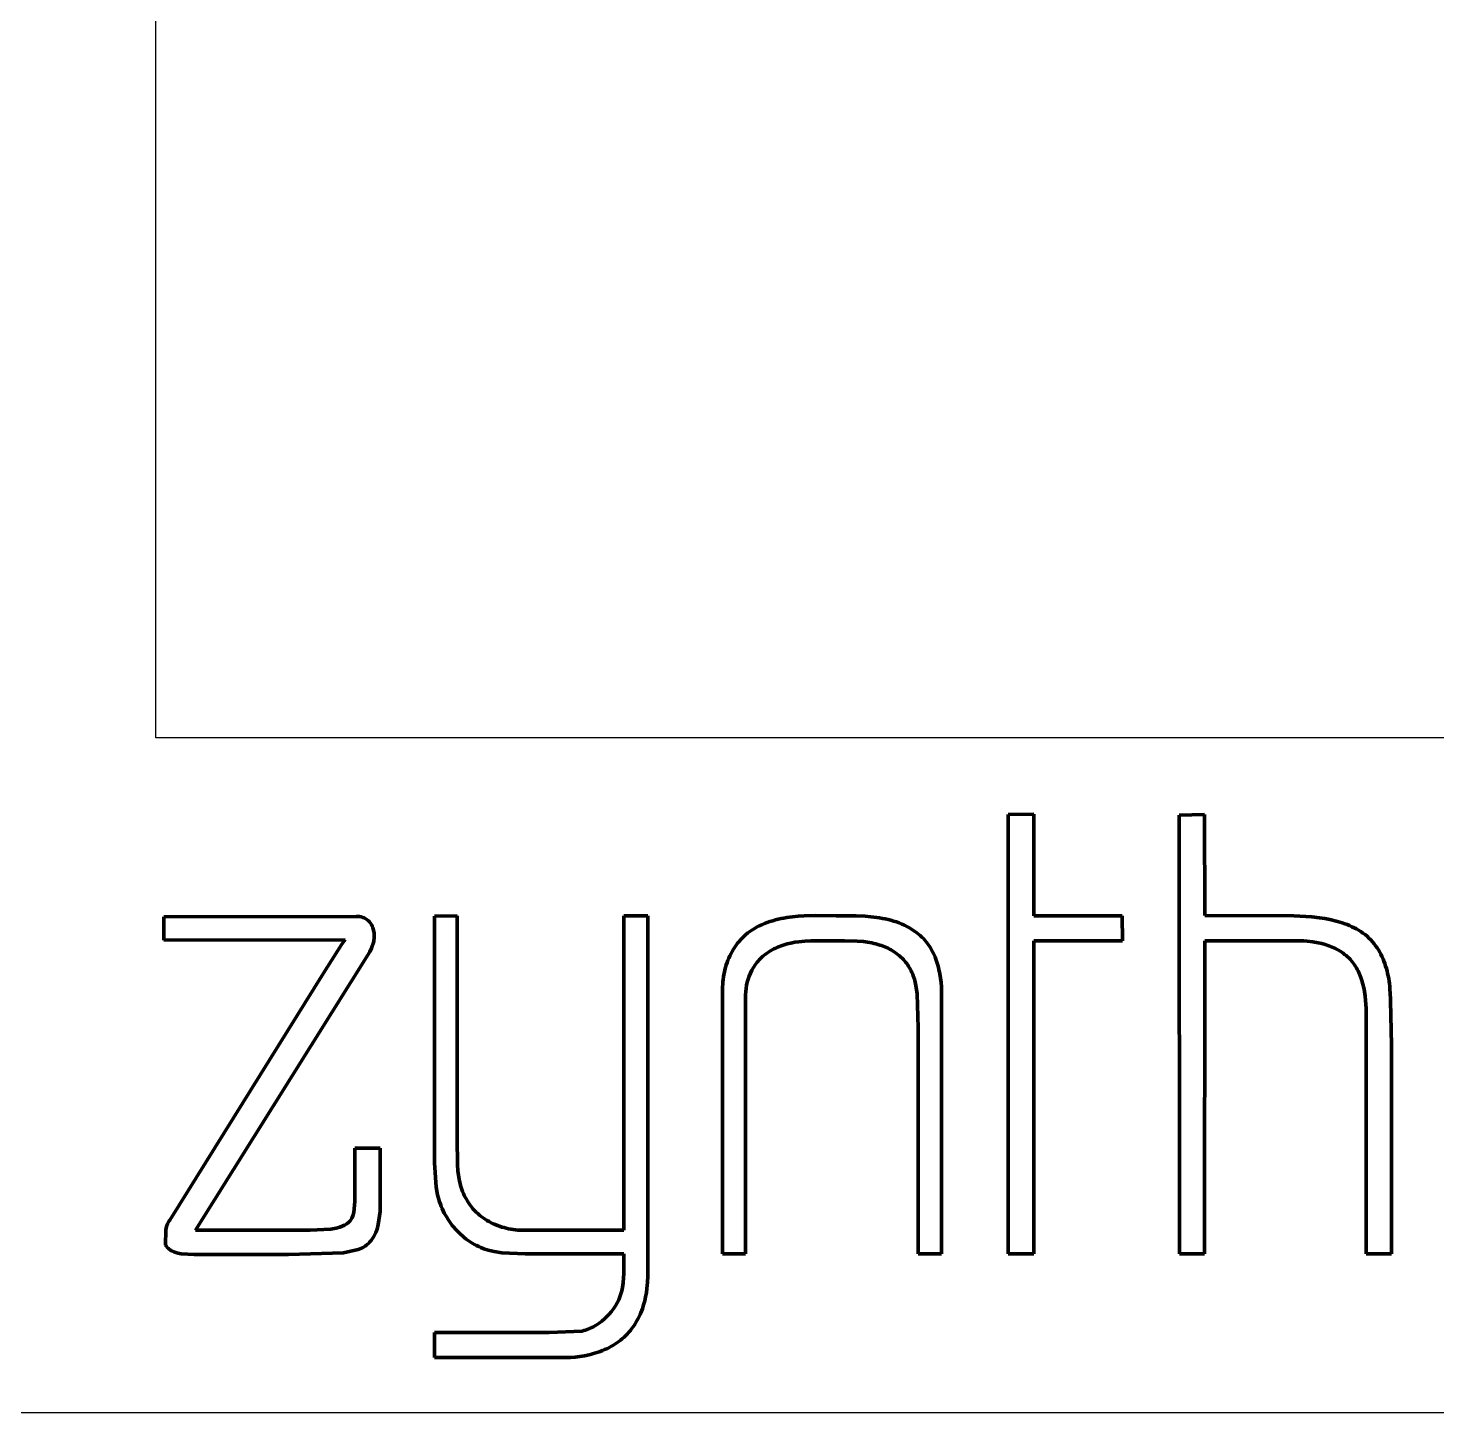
# Model space of a CAD drawing. Header units: millimetres. Extents: x 0 to 494, y 0 to 218.
# Drawn here: x 44.84 to 89.69, y -0.01 to 44.07 of the extents above; entities that cross this region are included whole.
import ezdxf

# ---------------------------------------------------------------- set-up
doc = ezdxf.new("R2010")
doc.units = ezdxf.units.MM
doc.layers.add('color#000000ff', color=7, linetype='Continuous', lineweight=100)
doc.layers.add('color#ffffffff', color=7, linetype='Continuous', lineweight=100)

msp = doc.modelspace()

# ---------------------------------------------------------------- linework, layer by layer
at = {"color": 1}
for points in [[(-0.014, 88.158), (158.08, 88.158), (158.08, -0.011), (-0.014, -0.011)], [(48.904, 67.192), (109.114, 67.192), (109.114, 21.474), (48.904, 21.474)]]:
    msp.add_lwpolyline(points, close=True, dxfattribs=at)
at = {"layer": 'color#000000ff'}
for p, q in [((76.036, 19.043), (76.033, 5.054)), ((76.856, 19.044), (76.036, 19.043)), ((76.856, 15.817), (76.856, 19.044)), ((82.293, 19.041), (81.486, 19.016)), ((81.486, 19.016), (81.491, 5.055)), ((82.298, 15.818), (82.293, 19.041)), ((55.28, 15.786), (49.15, 15.784)), ((49.15, 15.784), (49.15, 15.04)), ((55.333, 15.79), (55.28, 15.786)), ((55.386, 15.787), (55.333, 15.79)), ((55.438, 15.778), (55.386, 15.787)), ((55.488, 15.764), (55.438, 15.778)), ((55.537, 15.744), (55.488, 15.764)), ((55.584, 15.719), (55.537, 15.744)), ((55.628, 15.689), (55.584, 15.719)), ((58.499, 15.815), (57.771, 15.797)), ((57.771, 15.797), (57.774, 7.952)), ((58.499, 8.715), (58.499, 15.815)), ((63.797, 15.817), (63.796, 5.799)), ((64.566, 15.817), (63.797, 15.817)), ((64.565, 4.336), (64.566, 15.817)), ((68.718, 15.703), (68.629, 15.681)), ((68.808, 15.723), (68.718, 15.703)), ((68.898, 15.74), (68.808, 15.723)), ((68.989, 15.756), (68.898, 15.74)), ((69.08, 15.769), (68.989, 15.756)), ((69.172, 15.78), (69.08, 15.769)), ((69.356, 15.798), (69.172, 15.78)), ((69.542, 15.809), (69.356, 15.798)), ((69.914, 15.819), (69.542, 15.809)), ((70.56, 15.817), (69.914, 15.819)), ((71.203, 15.813), (70.56, 15.817)), ((71.482, 15.799), (71.203, 15.813)), ((71.668, 15.784), (71.482, 15.799)), ((71.76, 15.773), (71.668, 15.784)), ((71.852, 15.761), (71.76, 15.773)), ((71.944, 15.748), (71.852, 15.761)), ((72.035, 15.732), (71.944, 15.748)), ((72.125, 15.713), (72.035, 15.732)), ((72.214, 15.693), (72.125, 15.713)), ((79.671, 15.816), (76.856, 15.817)), ((79.673, 15.016), (79.671, 15.816)), ((85.137, 15.816), (82.298, 15.818)), ((85.709, 15.778), (85.137, 15.816)), ((85.955, 15.75), (85.709, 15.778)), ((86.118, 15.725), (85.955, 15.75)), ((86.28, 15.694), (86.118, 15.725)), ((55.668, 15.655), (55.628, 15.689)), ((55.705, 15.618), (55.668, 15.655)), ((55.739, 15.577), (55.705, 15.618)), ((55.767, 15.532), (55.739, 15.577)), ((55.791, 15.485), (55.767, 15.532)), ((55.81, 15.436), (55.791, 15.485)), ((55.822, 15.385), (55.81, 15.436)), ((55.826, 15.359), (55.822, 15.385)), ((55.847, 15.261), (55.826, 15.359)), ((55.854, 15.138), (55.847, 15.261)), ((67.75, 15.269), (67.69, 15.22)), ((67.814, 15.315), (67.75, 15.269)), ((67.879, 15.359), (67.814, 15.315)), ((67.947, 15.4), (67.879, 15.359)), ((68.029, 15.447), (67.947, 15.4)), ((68.112, 15.49), (68.029, 15.447)), ((68.196, 15.529), (68.112, 15.49)), ((68.281, 15.566), (68.196, 15.529)), ((68.367, 15.599), (68.281, 15.566)), ((68.453, 15.629), (68.367, 15.599)), ((68.541, 15.657), (68.453, 15.629)), ((68.629, 15.681), (68.541, 15.657)), ((72.303, 15.67), (72.214, 15.693)), ((72.391, 15.644), (72.303, 15.67)), ((72.478, 15.616), (72.391, 15.644)), ((72.564, 15.585), (72.478, 15.616)), ((72.649, 15.551), (72.564, 15.585)), ((72.732, 15.513), (72.649, 15.551)), ((72.814, 15.473), (72.732, 15.513)), ((72.895, 15.429), (72.814, 15.473)), ((72.975, 15.381), (72.895, 15.429)), ((73.053, 15.329), (72.975, 15.381)), ((73.129, 15.274), (73.053, 15.329)), ((73.185, 15.23), (73.129, 15.274)), ((86.36, 15.676), (86.28, 15.694)), ((86.44, 15.657), (86.36, 15.676)), ((86.519, 15.636), (86.44, 15.657)), ((86.598, 15.613), (86.519, 15.636)), ((86.675, 15.588), (86.598, 15.613)), ((86.752, 15.561), (86.675, 15.588)), ((86.829, 15.532), (86.752, 15.561)), ((86.904, 15.501), (86.829, 15.532)), ((86.978, 15.467), (86.904, 15.501)), ((87.052, 15.431), (86.978, 15.467)), ((87.124, 15.393), (87.052, 15.431)), ((87.195, 15.352), (87.124, 15.393)), ((87.265, 15.308), (87.195, 15.352)), ((87.334, 15.262), (87.265, 15.308)), ((87.401, 15.213), (87.334, 15.262)), ((49.15, 15.04), (54.931, 15.048)), ((54.822, 14.912), (54.237, 13.986)), ((54.931, 15.048), (54.822, 14.912)), ((55.771, 14.78), (55.838, 14.992)), ((55.838, 14.992), (55.854, 15.138)), ((67.331, 14.812), (67.289, 14.746)), ((67.375, 14.876), (67.331, 14.812)), ((67.421, 14.939), (67.375, 14.876)), ((67.47, 14.999), (67.421, 14.939)), ((67.521, 15.058), (67.47, 14.999)), ((67.575, 15.114), (67.521, 15.058)), ((67.631, 15.168), (67.575, 15.114)), ((67.69, 15.22), (67.631, 15.168)), ((68.637, 14.785), (68.695, 14.811)), ((68.695, 14.811), (68.754, 14.836)), ((68.754, 14.836), (68.814, 14.858)), ((68.814, 14.858), (68.874, 14.879)), ((68.874, 14.879), (68.996, 14.916)), ((68.996, 14.916), (69.121, 14.946)), ((69.121, 14.946), (69.247, 14.97)), ((69.247, 14.97), (69.374, 14.989)), ((69.374, 14.989), (69.567, 15.009)), ((69.567, 15.009), (69.759, 15.017)), ((69.759, 15.017), (70.013, 15.016)), ((70.013, 15.016), (70.823, 15.02)), ((70.823, 15.02), (71.227, 15.01)), ((71.227, 15.01), (71.427, 14.992)), ((71.427, 14.992), (71.56, 14.974)), ((71.56, 14.974), (71.692, 14.949)), ((71.692, 14.949), (71.758, 14.935)), ((71.758, 14.935), (71.824, 14.918)), ((71.824, 14.918), (71.889, 14.9)), ((71.889, 14.9), (71.954, 14.879)), ((71.954, 14.879), (72.007, 14.863)), ((72.007, 14.863), (72.059, 14.844)), ((72.059, 14.844), (72.111, 14.824)), ((72.111, 14.824), (72.162, 14.802)), ((72.162, 14.802), (72.212, 14.779)), ((73.239, 15.184), (73.185, 15.23)), ((73.29, 15.136), (73.239, 15.184)), ((73.339, 15.086), (73.29, 15.136)), ((73.386, 15.035), (73.339, 15.086)), ((73.43, 14.981), (73.386, 15.035)), ((73.472, 14.926), (73.43, 14.981)), ((73.512, 14.869), (73.472, 14.926)), ((73.55, 14.811), (73.512, 14.869)), ((73.586, 14.752), (73.55, 14.811)), ((76.854, 5.054), (76.856, 15.016)), ((76.856, 15.016), (79.673, 15.016)), ((82.293, 5.053), (82.294, 15.013)), ((82.294, 15.013), (85.446, 15.013)), ((85.446, 15.013), (85.561, 15.004)), ((85.561, 15.004), (85.734, 14.983)), ((85.734, 14.983), (85.906, 14.953)), ((85.906, 14.953), (86.02, 14.926)), ((86.02, 14.926), (86.132, 14.895)), ((86.132, 14.895), (86.243, 14.858)), ((86.243, 14.858), (86.351, 14.816)), ((86.351, 14.816), (86.456, 14.768)), ((87.464, 15.16), (87.401, 15.213)), ((87.524, 15.104), (87.464, 15.16)), ((87.582, 15.046), (87.524, 15.104)), ((87.636, 14.986), (87.582, 15.046)), ((87.688, 14.924), (87.636, 14.986)), ((87.736, 14.86), (87.688, 14.924)), ((87.782, 14.795), (87.736, 14.86)), ((50.163, 5.8), (55.716, 14.669)), ((55.716, 14.669), (55.771, 14.78)), ((67.116, 14.396), (67.089, 14.322)), ((67.146, 14.468), (67.116, 14.396)), ((67.178, 14.54), (67.146, 14.468)), ((67.213, 14.61), (67.178, 14.54)), ((67.25, 14.679), (67.213, 14.61)), ((67.289, 14.746), (67.25, 14.679)), ((68.041, 14.335), (68.074, 14.374)), ((68.074, 14.374), (68.107, 14.411)), ((68.107, 14.411), (68.143, 14.448)), ((68.143, 14.448), (68.18, 14.483)), ((68.18, 14.483), (68.218, 14.516)), ((68.218, 14.516), (68.258, 14.549)), ((68.258, 14.549), (68.308, 14.589)), ((68.308, 14.589), (68.361, 14.627)), ((68.361, 14.627), (68.414, 14.662)), ((68.414, 14.662), (68.468, 14.696)), ((68.468, 14.696), (68.523, 14.728)), ((68.523, 14.728), (68.58, 14.758)), ((68.58, 14.758), (68.637, 14.785)), ((72.212, 14.779), (72.261, 14.754)), ((72.261, 14.754), (72.31, 14.727)), ((72.31, 14.727), (72.357, 14.699)), ((72.357, 14.699), (72.404, 14.669)), ((72.404, 14.669), (72.45, 14.638)), ((72.45, 14.638), (72.494, 14.605)), ((72.494, 14.605), (72.538, 14.571)), ((72.538, 14.571), (72.58, 14.535)), ((72.58, 14.535), (72.621, 14.498)), ((72.621, 14.498), (72.661, 14.46)), ((72.661, 14.46), (72.7, 14.42)), ((72.7, 14.42), (72.737, 14.379)), ((72.737, 14.379), (72.772, 14.337)), ((73.619, 14.691), (73.586, 14.752)), ((73.651, 14.629), (73.619, 14.691)), ((73.68, 14.566), (73.651, 14.629)), ((73.708, 14.502), (73.68, 14.566)), ((73.734, 14.437), (73.708, 14.502)), ((73.757, 14.372), (73.734, 14.437)), ((73.779, 14.305), (73.757, 14.372)), ((86.456, 14.768), (86.508, 14.742)), ((86.508, 14.742), (86.558, 14.714)), ((86.558, 14.714), (86.608, 14.684)), ((86.608, 14.684), (86.656, 14.653)), ((86.656, 14.653), (86.703, 14.62)), ((86.703, 14.62), (86.75, 14.585)), ((86.75, 14.585), (86.795, 14.549)), ((86.795, 14.549), (86.838, 14.511)), ((86.838, 14.511), (86.881, 14.471)), ((86.881, 14.471), (86.922, 14.429)), ((86.922, 14.429), (86.961, 14.385)), ((86.961, 14.385), (86.998, 14.341)), ((87.825, 14.727), (87.782, 14.795)), ((87.866, 14.658), (87.825, 14.727)), ((87.904, 14.587), (87.866, 14.658)), ((87.939, 14.514), (87.904, 14.587)), ((87.972, 14.441), (87.939, 14.514)), ((88.002, 14.366), (87.972, 14.441)), ((88.03, 14.29), (88.002, 14.366)), ((54.237, 13.986), (49.341, 6.127)), ((66.988, 13.942), (66.975, 13.865)), ((67.003, 14.019), (66.988, 13.942)), ((67.021, 14.096), (67.003, 14.019)), ((67.041, 14.172), (67.021, 14.096)), ((67.064, 14.247), (67.041, 14.172)), ((67.089, 14.322), (67.064, 14.247)), ((67.793, 13.896), (67.832, 13.99)), ((67.832, 13.99), (67.876, 14.081)), ((67.876, 14.081), (67.925, 14.169)), ((67.925, 14.169), (67.98, 14.254)), ((67.98, 14.254), (68.01, 14.295)), ((68.01, 14.295), (68.041, 14.335)), ((72.772, 14.337), (72.806, 14.293)), ((72.806, 14.293), (72.839, 14.249)), ((72.839, 14.249), (72.869, 14.203)), ((72.869, 14.203), (72.898, 14.156)), ((72.898, 14.156), (72.926, 14.108)), ((72.926, 14.108), (72.951, 14.059)), ((72.951, 14.059), (72.975, 14.009)), ((72.975, 14.009), (72.997, 13.958)), ((72.997, 13.958), (73.016, 13.906)), ((73.016, 13.906), (73.034, 13.853)), ((73.799, 14.238), (73.779, 14.305)), ((73.818, 14.17), (73.799, 14.238)), ((73.834, 14.102), (73.818, 14.17)), ((73.863, 13.964), (73.834, 14.102)), ((73.884, 13.825), (73.863, 13.964)), ((86.998, 14.341), (87.032, 14.296)), ((87.032, 14.296), (87.065, 14.25)), ((87.065, 14.25), (87.096, 14.204)), ((87.096, 14.204), (87.125, 14.156)), ((87.125, 14.156), (87.152, 14.108)), ((87.152, 14.108), (87.178, 14.058)), ((87.178, 14.058), (87.225, 13.957)), ((87.225, 13.957), (87.266, 13.854)), ((88.056, 14.213), (88.03, 14.29)), ((88.08, 14.135), (88.056, 14.213)), ((88.101, 14.057), (88.08, 14.135)), ((88.12, 13.977), (88.101, 14.057)), ((88.138, 13.897), (88.12, 13.977)), ((66.946, 13.554), (66.945, 13.477)), ((66.945, 13.477), (66.947, 5.054)), ((66.95, 13.632), (66.946, 13.554)), ((66.956, 13.71), (66.95, 13.632)), ((66.964, 13.787), (66.956, 13.71)), ((66.975, 13.865), (66.964, 13.787)), ((67.68, 13.401), (67.692, 13.502)), ((67.692, 13.502), (67.709, 13.602)), ((67.709, 13.602), (67.732, 13.702)), ((67.732, 13.702), (67.76, 13.8)), ((67.76, 13.8), (67.793, 13.896)), ((73.034, 13.853), (73.05, 13.8)), ((73.05, 13.8), (73.063, 13.748)), ((73.063, 13.748), (73.098, 13.59)), ((73.098, 13.59), (73.137, 13.325)), ((73.9, 13.686), (73.884, 13.825)), ((73.91, 13.547), (73.9, 13.686)), ((73.913, 13.478), (73.91, 13.547)), ((73.912, 5.054), (73.913, 13.478)), ((87.266, 13.854), (87.301, 13.748)), ((87.301, 13.748), (87.332, 13.64)), ((87.332, 13.64), (87.369, 13.476)), ((87.369, 13.476), (87.404, 13.253)), ((88.153, 13.817), (88.138, 13.897)), ((88.166, 13.736), (88.153, 13.817)), ((88.177, 13.656), (88.166, 13.736)), ((88.187, 13.575), (88.177, 13.656)), ((88.194, 13.493), (88.187, 13.575)), ((88.205, 13.332), (88.194, 13.493)), ((67.67, 5.056), (67.671, 13.25)), ((67.671, 13.25), (67.672, 13.3)), ((67.672, 13.3), (67.68, 13.401)), ((73.137, 13.325), (73.167, 12.25)), ((87.404, 13.253), (87.438, 12.863)), ((88.209, 13.171), (88.205, 13.332)), ((88.208, 13.092), (88.209, 13.171)), ((88.24, 11.708), (88.208, 13.092)), ((87.438, 12.863), (87.439, 5.052)), ((73.167, 12.25), (73.168, 5.055)), ((88.24, 5.054), (88.24, 11.708)), ((58.506, 7.899), (58.499, 8.715)), ((55.239, 8.412), (55.237, 6.716)), ((56.041, 8.412), (55.239, 8.412)), ((56.038, 6.401), (56.041, 8.412)), ((57.774, 7.952), (57.825, 7.176)), ((58.52, 7.695), (58.506, 7.899)), ((58.536, 7.56), (58.52, 7.695)), ((58.558, 7.426), (58.536, 7.56)), ((58.571, 7.36), (58.558, 7.426)), ((58.586, 7.295), (58.571, 7.36)), ((58.603, 7.229), (58.586, 7.295)), ((58.622, 7.165), (58.603, 7.229)), ((57.825, 7.176), (57.872, 6.932)), ((57.872, 6.932), (57.89, 6.856)), ((57.89, 6.856), (57.91, 6.781)), ((57.91, 6.781), (57.934, 6.707)), ((58.644, 7.101), (58.622, 7.165)), ((58.667, 7.038), (58.644, 7.101)), ((58.693, 6.975), (58.667, 7.038)), ((58.722, 6.913), (58.693, 6.975)), ((58.753, 6.852), (58.722, 6.913)), ((58.787, 6.792), (58.753, 6.852)), ((58.823, 6.726), (58.787, 6.792)), ((55.2, 6.364), (55.171, 6.26)), ((55.237, 6.716), (55.2, 6.364)), ((55.982, 5.988), (56.038, 6.401)), ((57.934, 6.707), (57.959, 6.633)), ((57.959, 6.633), (57.987, 6.561)), ((57.987, 6.561), (58.017, 6.489)), ((58.017, 6.489), (58.05, 6.418)), ((58.05, 6.418), (58.085, 6.349)), ((58.085, 6.349), (58.122, 6.28)), ((58.122, 6.28), (58.161, 6.213)), ((58.863, 6.663), (58.823, 6.726)), ((58.904, 6.602), (58.863, 6.663)), ((58.949, 6.543), (58.904, 6.602)), ((58.995, 6.487), (58.949, 6.543)), ((59.044, 6.432), (58.995, 6.487)), ((59.096, 6.38), (59.044, 6.432)), ((59.149, 6.33), (59.096, 6.38)), ((59.205, 6.282), (59.149, 6.33)), ((59.262, 6.237), (59.205, 6.282)), ((49.24, 5.923), (49.215, 5.814)), ((49.269, 6.002), (49.24, 5.923)), ((49.294, 6.053), (49.269, 6.002)), ((49.324, 6.103), (49.294, 6.053)), ((49.341, 6.127), (49.324, 6.103)), ((54.475, 5.837), (53.813, 5.799)), ((54.637, 5.869), (54.475, 5.837)), ((54.755, 5.903), (54.637, 5.869)), ((54.832, 5.932), (54.755, 5.903)), ((54.907, 5.966), (54.832, 5.932)), ((54.98, 6.006), (54.907, 5.966)), ((55.004, 6.022), (54.98, 6.006)), ((55.026, 6.04), (55.004, 6.022)), ((55.047, 6.058), (55.026, 6.04)), ((55.083, 6.098), (55.047, 6.058)), ((55.114, 6.141), (55.083, 6.098)), ((55.14, 6.187), (55.114, 6.141)), ((55.171, 6.26), (55.14, 6.187)), ((55.906, 5.734), (55.944, 5.841)), ((55.944, 5.841), (55.982, 5.988)), ((58.161, 6.213), (58.203, 6.147)), ((58.203, 6.147), (58.246, 6.082)), ((58.246, 6.082), (58.291, 6.019)), ((58.291, 6.019), (58.339, 5.957)), ((58.339, 5.957), (58.388, 5.897)), ((58.388, 5.897), (58.439, 5.838)), ((58.439, 5.838), (58.492, 5.781)), ((59.321, 6.194), (59.262, 6.237)), ((59.382, 6.153), (59.321, 6.194)), ((59.444, 6.114), (59.382, 6.153)), ((59.508, 6.077), (59.444, 6.114)), ((59.573, 6.043), (59.508, 6.077)), ((59.64, 6.011), (59.573, 6.043)), ((59.708, 5.981), (59.64, 6.011)), ((59.776, 5.954), (59.708, 5.981)), ((59.846, 5.928), (59.776, 5.954)), ((59.916, 5.905), (59.846, 5.928)), ((59.987, 5.884), (59.916, 5.905)), ((60.059, 5.866), (59.987, 5.884)), ((60.131, 5.85), (60.059, 5.866)), ((60.204, 5.835), (60.131, 5.85)), ((60.277, 5.824), (60.204, 5.835)), ((49.215, 5.814), (49.205, 5.331)), ((53.813, 5.799), (50.163, 5.8)), ((55.632, 5.349), (55.677, 5.391)), ((55.677, 5.391), (55.704, 5.418)), ((55.704, 5.418), (55.755, 5.475)), ((55.755, 5.475), (55.8, 5.536)), ((55.8, 5.536), (55.84, 5.599)), ((55.84, 5.599), (55.875, 5.665)), ((55.875, 5.665), (55.906, 5.734)), ((58.492, 5.781), (58.547, 5.726)), ((58.547, 5.726), (58.604, 5.672)), ((58.604, 5.672), (58.662, 5.62)), ((58.662, 5.62), (58.722, 5.57)), ((58.722, 5.57), (58.783, 5.522)), ((58.783, 5.522), (58.846, 5.477)), ((58.846, 5.477), (58.91, 5.433)), ((58.91, 5.433), (58.976, 5.391)), ((58.976, 5.391), (59.043, 5.352)), ((60.35, 5.814), (60.277, 5.824)), ((60.423, 5.807), (60.35, 5.814)), ((60.496, 5.802), (60.423, 5.807)), ((60.569, 5.799), (60.496, 5.802)), ((63.796, 5.799), (60.569, 5.799)), ((49.205, 5.331), (49.226, 5.301)), ((49.226, 5.301), (49.249, 5.272)), ((49.249, 5.272), (49.274, 5.246)), ((49.274, 5.246), (49.299, 5.222)), ((49.299, 5.222), (49.326, 5.2)), ((49.326, 5.2), (49.353, 5.18)), ((49.353, 5.18), (49.381, 5.161)), ((49.381, 5.161), (49.411, 5.144)), ((49.411, 5.144), (49.472, 5.115)), ((49.472, 5.115), (49.536, 5.092)), ((49.536, 5.092), (49.602, 5.073)), ((49.602, 5.073), (49.704, 5.053)), ((49.704, 5.053), (50.124, 5.03)), ((50.124, 5.03), (53.126, 5.03)), ((53.126, 5.03), (54.875, 5.078)), ((54.875, 5.078), (55.347, 5.185)), ((55.347, 5.185), (55.484, 5.247)), ((55.484, 5.247), (55.561, 5.293)), ((55.561, 5.293), (55.632, 5.349)), ((59.043, 5.352), (59.112, 5.315)), ((59.112, 5.315), (59.182, 5.28)), ((59.182, 5.28), (59.253, 5.248)), ((59.253, 5.248), (59.345, 5.212)), ((59.345, 5.212), (59.485, 5.167)), ((59.485, 5.167), (59.676, 5.12)), ((59.676, 5.12), (59.918, 5.082)), ((59.918, 5.082), (60.656, 5.054)), ((60.656, 5.054), (63.797, 5.049)), ((63.797, 5.049), (63.796, 4.433)), ((66.947, 5.054), (67.67, 5.056)), ((73.168, 5.055), (73.912, 5.054)), ((76.033, 5.054), (76.854, 5.054)), ((81.491, 5.055), (82.293, 5.053)), ((87.439, 5.052), (88.24, 5.054)), ((63.776, 4.126), (63.753, 3.974)), ((63.796, 4.433), (63.776, 4.126)), ((64.537, 3.942), (64.556, 4.14)), ((64.556, 4.14), (64.565, 4.336)), ((63.676, 3.678), (63.638, 3.581)), ((63.707, 3.775), (63.676, 3.678)), ((63.733, 3.874), (63.707, 3.775)), ((63.753, 3.974), (63.733, 3.874)), ((64.465, 3.552), (64.495, 3.681)), ((64.495, 3.681), (64.518, 3.811)), ((64.518, 3.811), (64.537, 3.942)), ((63.406, 3.217), (63.336, 3.134)), ((63.471, 3.304), (63.406, 3.217)), ((63.532, 3.394), (63.471, 3.304)), ((63.587, 3.486), (63.532, 3.394)), ((63.638, 3.581), (63.587, 3.486)), ((64.318, 3.116), (64.343, 3.176)), ((64.343, 3.176), (64.39, 3.299)), ((64.39, 3.299), (64.431, 3.425)), ((64.431, 3.425), (64.465, 3.552)), ((62.783, 2.705), (62.734, 2.681)), ((62.831, 2.729), (62.783, 2.705)), ((62.878, 2.755), (62.831, 2.729)), ((62.925, 2.783), (62.878, 2.755)), ((63.015, 2.843), (62.925, 2.783)), ((63.101, 2.908), (63.015, 2.843)), ((63.183, 2.979), (63.101, 2.908)), ((63.262, 3.054), (63.183, 2.979)), ((63.336, 3.134), (63.262, 3.054)), ((64.05, 2.664), (64.089, 2.717)), ((64.089, 2.717), (64.127, 2.771)), ((64.127, 2.771), (64.163, 2.826)), ((64.163, 2.826), (64.198, 2.882)), ((64.198, 2.882), (64.23, 2.939)), ((64.23, 2.939), (64.261, 2.997)), ((64.261, 2.997), (64.29, 3.056)), ((64.29, 3.056), (64.318, 3.116)), ((61.419, 2.549), (57.774, 2.547)), ((57.774, 2.547), (57.774, 1.753)), ((62.478, 2.593), (61.419, 2.549)), ((62.531, 2.607), (62.478, 2.593)), ((62.583, 2.623), (62.531, 2.607)), ((62.634, 2.641), (62.583, 2.623)), ((62.684, 2.66), (62.634, 2.641)), ((62.734, 2.681), (62.684, 2.66)), ((63.578, 2.214), (63.638, 2.257)), ((63.638, 2.257), (63.697, 2.302)), ((63.697, 2.302), (63.754, 2.35)), ((63.754, 2.35), (63.809, 2.399)), ((63.809, 2.399), (63.863, 2.451)), ((63.863, 2.451), (63.914, 2.506)), ((63.914, 2.506), (63.964, 2.562)), ((63.964, 2.562), (64.008, 2.613)), ((64.008, 2.613), (64.05, 2.664)), ((62.401, 1.783), (62.548, 1.807)), ((62.548, 1.807), (62.695, 1.838)), ((62.695, 1.838), (62.767, 1.855)), ((62.767, 1.855), (62.839, 1.875)), ((62.839, 1.875), (62.911, 1.896)), ((62.911, 1.896), (62.982, 1.919)), ((62.982, 1.919), (63.052, 1.944)), ((63.052, 1.944), (63.122, 1.971)), ((63.122, 1.971), (63.19, 2)), ((63.19, 2), (63.258, 2.03)), ((63.258, 2.03), (63.324, 2.063)), ((63.324, 2.063), (63.389, 2.098)), ((63.389, 2.098), (63.454, 2.134)), ((63.454, 2.134), (63.517, 2.173)), ((63.517, 2.173), (63.578, 2.214)), ((57.774, 1.753), (62.032, 1.751)), ((62.032, 1.751), (62.106, 1.754)), ((62.106, 1.754), (62.253, 1.766)), ((62.253, 1.766), (62.401, 1.783))]:
    msp.add_line(p, q, dxfattribs=at)
at = {"layer": 'color#ffffffff'}
for p, q in [((76.033, 5.054), (76.036, 19.043)), ((76.036, 19.043), (76.856, 19.044)), ((76.856, 19.044), (76.856, 15.817)), ((81.486, 19.016), (82.293, 19.041)), ((81.491, 5.055), (81.486, 19.016)), ((82.293, 19.041), (82.298, 15.818)), ((49.15, 15.784), (55.28, 15.786)), ((49.15, 15.04), (49.15, 15.784)), ((55.28, 15.786), (55.333, 15.79)), ((55.333, 15.79), (55.386, 15.787)), ((55.386, 15.787), (55.438, 15.778)), ((55.438, 15.778), (55.488, 15.764)), ((55.488, 15.764), (55.537, 15.744)), ((55.537, 15.744), (55.584, 15.719)), ((55.584, 15.719), (55.628, 15.689)), ((57.771, 15.797), (58.499, 15.815)), ((57.774, 7.952), (57.771, 15.797)), ((58.499, 15.815), (58.499, 8.715)), ((63.796, 5.799), (63.797, 15.817)), ((63.797, 15.817), (64.566, 15.817)), ((64.566, 15.817), (64.565, 4.336)), ((68.629, 15.681), (68.718, 15.703)), ((68.718, 15.703), (68.808, 15.723)), ((68.808, 15.723), (68.898, 15.74)), ((68.898, 15.74), (68.989, 15.756)), ((68.989, 15.756), (69.08, 15.769)), ((69.08, 15.769), (69.172, 15.78)), ((69.172, 15.78), (69.356, 15.798)), ((69.356, 15.798), (69.542, 15.809)), ((69.542, 15.809), (69.914, 15.819)), ((69.914, 15.819), (70.56, 15.817)), ((70.56, 15.817), (71.203, 15.813)), ((71.203, 15.813), (71.482, 15.799)), ((71.482, 15.799), (71.668, 15.784)), ((71.668, 15.784), (71.76, 15.773)), ((71.76, 15.773), (71.852, 15.761)), ((71.852, 15.761), (71.944, 15.748)), ((71.944, 15.748), (72.035, 15.732)), ((72.035, 15.732), (72.125, 15.713)), ((72.125, 15.713), (72.214, 15.693)), ((76.856, 15.817), (79.671, 15.816)), ((79.671, 15.816), (79.673, 15.016)), ((82.298, 15.818), (85.137, 15.816)), ((85.137, 15.816), (85.709, 15.778)), ((85.709, 15.778), (85.955, 15.75)), ((85.955, 15.75), (86.118, 15.725)), ((86.118, 15.725), (86.28, 15.694)), ((55.628, 15.689), (55.668, 15.655)), ((55.668, 15.655), (55.705, 15.618)), ((55.705, 15.618), (55.739, 15.577)), ((55.739, 15.577), (55.767, 15.532)), ((55.767, 15.532), (55.791, 15.485)), ((55.791, 15.485), (55.81, 15.436)), ((55.81, 15.436), (55.822, 15.385)), ((55.822, 15.385), (55.826, 15.359)), ((55.826, 15.359), (55.847, 15.261)), ((55.847, 15.261), (55.854, 15.138)), ((67.69, 15.22), (67.75, 15.269)), ((67.75, 15.269), (67.814, 15.315)), ((67.814, 15.315), (67.879, 15.359)), ((67.879, 15.359), (67.947, 15.4)), ((67.947, 15.4), (68.029, 15.447)), ((68.029, 15.447), (68.112, 15.49)), ((68.112, 15.49), (68.196, 15.529)), ((68.196, 15.529), (68.281, 15.566)), ((68.281, 15.566), (68.367, 15.599)), ((68.367, 15.599), (68.453, 15.629)), ((68.453, 15.629), (68.541, 15.657)), ((68.541, 15.657), (68.629, 15.681)), ((72.214, 15.693), (72.303, 15.67)), ((72.303, 15.67), (72.391, 15.644)), ((72.391, 15.644), (72.478, 15.616)), ((72.478, 15.616), (72.564, 15.585)), ((72.564, 15.585), (72.649, 15.551)), ((72.649, 15.551), (72.732, 15.513)), ((72.732, 15.513), (72.814, 15.473)), ((72.814, 15.473), (72.895, 15.429)), ((72.895, 15.429), (72.975, 15.381)), ((72.975, 15.381), (73.053, 15.329)), ((73.053, 15.329), (73.129, 15.274)), ((73.129, 15.274), (73.185, 15.23)), ((86.28, 15.694), (86.36, 15.676)), ((86.36, 15.676), (86.44, 15.657)), ((86.44, 15.657), (86.519, 15.636)), ((86.519, 15.636), (86.598, 15.613)), ((86.598, 15.613), (86.675, 15.588)), ((86.675, 15.588), (86.752, 15.561)), ((86.752, 15.561), (86.829, 15.532)), ((86.829, 15.532), (86.904, 15.501)), ((86.904, 15.501), (86.978, 15.467)), ((86.978, 15.467), (87.052, 15.431)), ((87.052, 15.431), (87.124, 15.393)), ((87.124, 15.393), (87.195, 15.352)), ((87.195, 15.352), (87.265, 15.308)), ((87.265, 15.308), (87.334, 15.262)), ((87.334, 15.262), (87.401, 15.213)), ((54.931, 15.048), (49.15, 15.04)), ((54.237, 13.986), (54.822, 14.912)), ((54.822, 14.912), (54.931, 15.048)), ((55.838, 14.992), (55.771, 14.78)), ((55.854, 15.138), (55.838, 14.992)), ((67.289, 14.746), (67.331, 14.812)), ((67.331, 14.812), (67.375, 14.876)), ((67.375, 14.876), (67.421, 14.939)), ((67.421, 14.939), (67.47, 14.999)), ((67.47, 14.999), (67.521, 15.058)), ((67.521, 15.058), (67.575, 15.114)), ((67.575, 15.114), (67.631, 15.168)), ((67.631, 15.168), (67.69, 15.22)), ((68.695, 14.811), (68.637, 14.785)), ((68.754, 14.836), (68.695, 14.811)), ((68.814, 14.858), (68.754, 14.836)), ((68.874, 14.879), (68.814, 14.858)), ((68.996, 14.916), (68.874, 14.879)), ((69.121, 14.946), (68.996, 14.916)), ((69.247, 14.97), (69.121, 14.946)), ((69.374, 14.989), (69.247, 14.97)), ((69.567, 15.009), (69.374, 14.989)), ((69.759, 15.017), (69.567, 15.009)), ((70.013, 15.016), (69.759, 15.017)), ((70.823, 15.02), (70.013, 15.016)), ((71.227, 15.01), (70.823, 15.02)), ((71.427, 14.992), (71.227, 15.01)), ((71.56, 14.974), (71.427, 14.992)), ((71.692, 14.949), (71.56, 14.974)), ((71.758, 14.935), (71.692, 14.949)), ((71.824, 14.918), (71.758, 14.935)), ((71.889, 14.9), (71.824, 14.918)), ((71.954, 14.879), (71.889, 14.9)), ((72.007, 14.863), (71.954, 14.879)), ((72.059, 14.844), (72.007, 14.863)), ((72.111, 14.824), (72.059, 14.844)), ((72.162, 14.802), (72.111, 14.824)), ((72.212, 14.779), (72.162, 14.802)), ((73.185, 15.23), (73.239, 15.184)), ((73.239, 15.184), (73.29, 15.136)), ((73.29, 15.136), (73.339, 15.086)), ((73.339, 15.086), (73.386, 15.035)), ((73.386, 15.035), (73.43, 14.981)), ((73.43, 14.981), (73.472, 14.926)), ((73.472, 14.926), (73.512, 14.869)), ((73.512, 14.869), (73.55, 14.811)), ((73.55, 14.811), (73.586, 14.752)), ((76.856, 15.016), (76.854, 5.054)), ((79.673, 15.016), (76.856, 15.016)), ((82.294, 15.013), (82.293, 5.053)), ((85.446, 15.013), (82.294, 15.013)), ((85.561, 15.004), (85.446, 15.013)), ((85.734, 14.983), (85.561, 15.004)), ((85.906, 14.953), (85.734, 14.983)), ((86.02, 14.926), (85.906, 14.953)), ((86.132, 14.895), (86.02, 14.926)), ((86.243, 14.858), (86.132, 14.895)), ((86.351, 14.816), (86.243, 14.858)), ((86.456, 14.768), (86.351, 14.816)), ((87.401, 15.213), (87.464, 15.16)), ((87.464, 15.16), (87.524, 15.104)), ((87.524, 15.104), (87.582, 15.046)), ((87.582, 15.046), (87.636, 14.986)), ((87.636, 14.986), (87.688, 14.924)), ((87.688, 14.924), (87.736, 14.86)), ((87.736, 14.86), (87.782, 14.795)), ((55.716, 14.669), (50.163, 5.8)), ((55.771, 14.78), (55.716, 14.669)), ((67.089, 14.322), (67.116, 14.396)), ((67.116, 14.396), (67.146, 14.468)), ((67.146, 14.468), (67.178, 14.54)), ((67.178, 14.54), (67.213, 14.61)), ((67.213, 14.61), (67.25, 14.679)), ((67.25, 14.679), (67.289, 14.746)), ((68.074, 14.374), (68.041, 14.335)), ((68.107, 14.411), (68.074, 14.374)), ((68.143, 14.448), (68.107, 14.411)), ((68.18, 14.483), (68.143, 14.448)), ((68.218, 14.516), (68.18, 14.483)), ((68.258, 14.549), (68.218, 14.516)), ((68.308, 14.589), (68.258, 14.549)), ((68.361, 14.627), (68.308, 14.589)), ((68.414, 14.662), (68.361, 14.627)), ((68.468, 14.696), (68.414, 14.662)), ((68.523, 14.728), (68.468, 14.696)), ((68.58, 14.758), (68.523, 14.728)), ((68.637, 14.785), (68.58, 14.758)), ((72.261, 14.754), (72.212, 14.779)), ((72.31, 14.727), (72.261, 14.754)), ((72.357, 14.699), (72.31, 14.727)), ((72.404, 14.669), (72.357, 14.699)), ((72.45, 14.638), (72.404, 14.669)), ((72.494, 14.605), (72.45, 14.638)), ((72.538, 14.571), (72.494, 14.605)), ((72.58, 14.535), (72.538, 14.571)), ((72.621, 14.498), (72.58, 14.535)), ((72.661, 14.46), (72.621, 14.498)), ((72.7, 14.42), (72.661, 14.46)), ((72.737, 14.379), (72.7, 14.42)), ((72.772, 14.337), (72.737, 14.379)), ((73.586, 14.752), (73.619, 14.691)), ((73.619, 14.691), (73.651, 14.629)), ((73.651, 14.629), (73.68, 14.566)), ((73.68, 14.566), (73.708, 14.502)), ((73.708, 14.502), (73.734, 14.437)), ((73.734, 14.437), (73.757, 14.372)), ((73.757, 14.372), (73.779, 14.305)), ((86.508, 14.742), (86.456, 14.768)), ((86.558, 14.714), (86.508, 14.742)), ((86.608, 14.684), (86.558, 14.714)), ((86.656, 14.653), (86.608, 14.684)), ((86.703, 14.62), (86.656, 14.653)), ((86.75, 14.585), (86.703, 14.62)), ((86.795, 14.549), (86.75, 14.585)), ((86.838, 14.511), (86.795, 14.549)), ((86.881, 14.471), (86.838, 14.511)), ((86.922, 14.429), (86.881, 14.471)), ((86.961, 14.385), (86.922, 14.429)), ((86.998, 14.341), (86.961, 14.385)), ((87.782, 14.795), (87.825, 14.727)), ((87.825, 14.727), (87.866, 14.658)), ((87.866, 14.658), (87.904, 14.587)), ((87.904, 14.587), (87.939, 14.514)), ((87.939, 14.514), (87.972, 14.441)), ((87.972, 14.441), (88.002, 14.366)), ((88.002, 14.366), (88.03, 14.29)), ((49.341, 6.127), (54.237, 13.986)), ((66.975, 13.865), (66.988, 13.942)), ((66.988, 13.942), (67.003, 14.019)), ((67.003, 14.019), (67.021, 14.096)), ((67.021, 14.096), (67.041, 14.172)), ((67.041, 14.172), (67.064, 14.247)), ((67.064, 14.247), (67.089, 14.322)), ((67.832, 13.99), (67.793, 13.896)), ((67.876, 14.081), (67.832, 13.99)), ((67.925, 14.169), (67.876, 14.081)), ((67.98, 14.254), (67.925, 14.169)), ((68.01, 14.295), (67.98, 14.254)), ((68.041, 14.335), (68.01, 14.295)), ((72.806, 14.293), (72.772, 14.337)), ((72.839, 14.249), (72.806, 14.293)), ((72.869, 14.203), (72.839, 14.249)), ((72.898, 14.156), (72.869, 14.203)), ((72.926, 14.108), (72.898, 14.156)), ((72.951, 14.059), (72.926, 14.108)), ((72.975, 14.009), (72.951, 14.059)), ((72.997, 13.958), (72.975, 14.009)), ((73.016, 13.906), (72.997, 13.958)), ((73.034, 13.853), (73.016, 13.906)), ((73.779, 14.305), (73.799, 14.238)), ((73.799, 14.238), (73.818, 14.17)), ((73.818, 14.17), (73.834, 14.102)), ((73.834, 14.102), (73.863, 13.964)), ((73.863, 13.964), (73.884, 13.825)), ((87.032, 14.296), (86.998, 14.341)), ((87.065, 14.25), (87.032, 14.296)), ((87.096, 14.204), (87.065, 14.25)), ((87.125, 14.156), (87.096, 14.204)), ((87.152, 14.108), (87.125, 14.156)), ((87.178, 14.058), (87.152, 14.108)), ((87.225, 13.957), (87.178, 14.058)), ((87.266, 13.854), (87.225, 13.957)), ((88.03, 14.29), (88.056, 14.213)), ((88.056, 14.213), (88.08, 14.135)), ((88.08, 14.135), (88.101, 14.057)), ((88.101, 14.057), (88.12, 13.977)), ((88.12, 13.977), (88.138, 13.897)), ((66.945, 13.477), (66.946, 13.554)), ((66.947, 5.054), (66.945, 13.477)), ((66.946, 13.554), (66.95, 13.632)), ((66.95, 13.632), (66.956, 13.71)), ((66.956, 13.71), (66.964, 13.787)), ((66.964, 13.787), (66.975, 13.865)), ((67.692, 13.502), (67.68, 13.401)), ((67.709, 13.602), (67.692, 13.502)), ((67.732, 13.702), (67.709, 13.602)), ((67.76, 13.8), (67.732, 13.702)), ((67.793, 13.896), (67.76, 13.8)), ((73.05, 13.8), (73.034, 13.853)), ((73.063, 13.748), (73.05, 13.8)), ((73.098, 13.59), (73.063, 13.748)), ((73.137, 13.325), (73.098, 13.59)), ((73.884, 13.825), (73.9, 13.686)), ((73.9, 13.686), (73.91, 13.547)), ((73.91, 13.547), (73.913, 13.478)), ((73.913, 13.478), (73.912, 5.054)), ((87.301, 13.748), (87.266, 13.854)), ((87.332, 13.64), (87.301, 13.748)), ((87.369, 13.476), (87.332, 13.64)), ((87.404, 13.253), (87.369, 13.476)), ((88.138, 13.897), (88.153, 13.817)), ((88.153, 13.817), (88.166, 13.736)), ((88.166, 13.736), (88.177, 13.656)), ((88.177, 13.656), (88.187, 13.575)), ((88.187, 13.575), (88.194, 13.493)), ((88.194, 13.493), (88.205, 13.332)), ((67.671, 13.25), (67.67, 5.056)), ((67.672, 13.3), (67.671, 13.25)), ((67.68, 13.401), (67.672, 13.3)), ((73.167, 12.25), (73.137, 13.325)), ((87.438, 12.863), (87.404, 13.253)), ((88.205, 13.332), (88.209, 13.171)), ((88.209, 13.171), (88.208, 13.092)), ((88.208, 13.092), (88.24, 11.708)), ((87.439, 5.052), (87.438, 12.863)), ((73.168, 5.055), (73.167, 12.25)), ((88.24, 11.708), (88.24, 5.054)), ((58.499, 8.715), (58.506, 7.899)), ((55.237, 6.716), (55.239, 8.412)), ((55.239, 8.412), (56.041, 8.412)), ((56.041, 8.412), (56.038, 6.401)), ((57.825, 7.176), (57.774, 7.952)), ((58.506, 7.899), (58.52, 7.695)), ((58.52, 7.695), (58.536, 7.56)), ((58.536, 7.56), (58.558, 7.426)), ((58.558, 7.426), (58.571, 7.36)), ((58.571, 7.36), (58.586, 7.295)), ((58.586, 7.295), (58.603, 7.229)), ((58.603, 7.229), (58.622, 7.165)), ((57.872, 6.932), (57.825, 7.176)), ((57.89, 6.856), (57.872, 6.932)), ((57.91, 6.781), (57.89, 6.856)), ((57.934, 6.707), (57.91, 6.781)), ((58.622, 7.165), (58.644, 7.101)), ((58.644, 7.101), (58.667, 7.038)), ((58.667, 7.038), (58.693, 6.975)), ((58.693, 6.975), (58.722, 6.913)), ((58.722, 6.913), (58.753, 6.852)), ((58.753, 6.852), (58.787, 6.792)), ((58.787, 6.792), (58.823, 6.726)), ((55.171, 6.26), (55.2, 6.364)), ((55.2, 6.364), (55.237, 6.716)), ((56.038, 6.401), (55.982, 5.988)), ((57.959, 6.633), (57.934, 6.707)), ((57.987, 6.561), (57.959, 6.633)), ((58.017, 6.489), (57.987, 6.561)), ((58.05, 6.418), (58.017, 6.489)), ((58.085, 6.349), (58.05, 6.418)), ((58.122, 6.28), (58.085, 6.349)), ((58.161, 6.213), (58.122, 6.28)), ((58.823, 6.726), (58.863, 6.663)), ((58.863, 6.663), (58.904, 6.602)), ((58.904, 6.602), (58.949, 6.543)), ((58.949, 6.543), (58.995, 6.487)), ((58.995, 6.487), (59.044, 6.432)), ((59.044, 6.432), (59.096, 6.38)), ((59.096, 6.38), (59.149, 6.33)), ((59.149, 6.33), (59.205, 6.282)), ((59.205, 6.282), (59.262, 6.237)), ((49.215, 5.814), (49.24, 5.923)), ((49.24, 5.923), (49.269, 6.002)), ((49.269, 6.002), (49.294, 6.053)), ((49.294, 6.053), (49.324, 6.103)), ((49.324, 6.103), (49.341, 6.127)), ((53.813, 5.799), (54.475, 5.837)), ((54.475, 5.837), (54.637, 5.869)), ((54.637, 5.869), (54.755, 5.903)), ((54.755, 5.903), (54.832, 5.932)), ((54.832, 5.932), (54.907, 5.966)), ((54.907, 5.966), (54.98, 6.006)), ((54.98, 6.006), (55.004, 6.022)), ((55.004, 6.022), (55.026, 6.04)), ((55.026, 6.04), (55.047, 6.058)), ((55.047, 6.058), (55.083, 6.098)), ((55.083, 6.098), (55.114, 6.141)), ((55.114, 6.141), (55.14, 6.187)), ((55.14, 6.187), (55.171, 6.26)), ((55.944, 5.841), (55.906, 5.734)), ((55.982, 5.988), (55.944, 5.841)), ((58.203, 6.147), (58.161, 6.213)), ((58.246, 6.082), (58.203, 6.147)), ((58.291, 6.019), (58.246, 6.082)), ((58.339, 5.957), (58.291, 6.019)), ((58.388, 5.897), (58.339, 5.957)), ((58.439, 5.838), (58.388, 5.897)), ((58.492, 5.781), (58.439, 5.838)), ((59.262, 6.237), (59.321, 6.194)), ((59.321, 6.194), (59.382, 6.153)), ((59.382, 6.153), (59.444, 6.114)), ((59.444, 6.114), (59.508, 6.077)), ((59.508, 6.077), (59.573, 6.043)), ((59.573, 6.043), (59.64, 6.011)), ((59.64, 6.011), (59.708, 5.981)), ((59.708, 5.981), (59.776, 5.954)), ((59.776, 5.954), (59.846, 5.928)), ((59.846, 5.928), (59.916, 5.905)), ((59.916, 5.905), (59.987, 5.884)), ((59.987, 5.884), (60.059, 5.866)), ((60.059, 5.866), (60.131, 5.85)), ((60.131, 5.85), (60.204, 5.835)), ((60.204, 5.835), (60.277, 5.824)), ((49.205, 5.331), (49.215, 5.814)), ((50.163, 5.8), (53.813, 5.799)), ((55.677, 5.391), (55.632, 5.349)), ((55.704, 5.418), (55.677, 5.391)), ((55.755, 5.475), (55.704, 5.418)), ((55.8, 5.536), (55.755, 5.475)), ((55.84, 5.599), (55.8, 5.536)), ((55.875, 5.665), (55.84, 5.599)), ((55.906, 5.734), (55.875, 5.665)), ((58.547, 5.726), (58.492, 5.781)), ((58.604, 5.672), (58.547, 5.726)), ((58.662, 5.62), (58.604, 5.672)), ((58.722, 5.57), (58.662, 5.62)), ((58.783, 5.522), (58.722, 5.57)), ((58.846, 5.477), (58.783, 5.522)), ((58.91, 5.433), (58.846, 5.477)), ((58.976, 5.391), (58.91, 5.433)), ((59.043, 5.352), (58.976, 5.391)), ((60.277, 5.824), (60.35, 5.814)), ((60.35, 5.814), (60.423, 5.807)), ((60.423, 5.807), (60.496, 5.802)), ((60.496, 5.802), (60.569, 5.799)), ((60.569, 5.799), (63.796, 5.799)), ((49.226, 5.301), (49.205, 5.331)), ((49.249, 5.272), (49.226, 5.301)), ((49.274, 5.246), (49.249, 5.272)), ((49.299, 5.222), (49.274, 5.246)), ((49.326, 5.2), (49.299, 5.222)), ((49.353, 5.18), (49.326, 5.2)), ((49.381, 5.161), (49.353, 5.18)), ((49.411, 5.144), (49.381, 5.161)), ((49.472, 5.115), (49.411, 5.144)), ((49.536, 5.092), (49.472, 5.115)), ((49.602, 5.073), (49.536, 5.092)), ((49.704, 5.053), (49.602, 5.073)), ((50.124, 5.03), (49.704, 5.053)), ((53.126, 5.03), (50.124, 5.03)), ((54.875, 5.078), (53.126, 5.03)), ((55.347, 5.185), (54.875, 5.078)), ((55.484, 5.247), (55.347, 5.185)), ((55.561, 5.293), (55.484, 5.247)), ((55.632, 5.349), (55.561, 5.293)), ((59.112, 5.315), (59.043, 5.352)), ((59.182, 5.28), (59.112, 5.315)), ((59.253, 5.248), (59.182, 5.28)), ((59.345, 5.212), (59.253, 5.248)), ((59.485, 5.167), (59.345, 5.212)), ((59.676, 5.12), (59.485, 5.167)), ((59.918, 5.082), (59.676, 5.12)), ((60.656, 5.054), (59.918, 5.082)), ((63.797, 5.049), (60.656, 5.054)), ((63.796, 4.433), (63.797, 5.049)), ((67.67, 5.056), (66.947, 5.054)), ((73.912, 5.054), (73.168, 5.055)), ((76.854, 5.054), (76.033, 5.054)), ((82.293, 5.053), (81.491, 5.055)), ((88.24, 5.054), (87.439, 5.052)), ((63.753, 3.974), (63.776, 4.126)), ((63.776, 4.126), (63.796, 4.433)), ((64.556, 4.14), (64.537, 3.942)), ((64.565, 4.336), (64.556, 4.14)), ((63.638, 3.581), (63.676, 3.678)), ((63.676, 3.678), (63.707, 3.775)), ((63.707, 3.775), (63.733, 3.874)), ((63.733, 3.874), (63.753, 3.974)), ((64.495, 3.681), (64.465, 3.552)), ((64.518, 3.811), (64.495, 3.681)), ((64.537, 3.942), (64.518, 3.811)), ((63.336, 3.134), (63.406, 3.217)), ((63.406, 3.217), (63.471, 3.304)), ((63.471, 3.304), (63.532, 3.394)), ((63.532, 3.394), (63.587, 3.486)), ((63.587, 3.486), (63.638, 3.581)), ((64.343, 3.176), (64.318, 3.116)), ((64.39, 3.299), (64.343, 3.176)), ((64.431, 3.425), (64.39, 3.299)), ((64.465, 3.552), (64.431, 3.425)), ((62.734, 2.681), (62.783, 2.705)), ((62.783, 2.705), (62.831, 2.729)), ((62.831, 2.729), (62.878, 2.755)), ((62.878, 2.755), (62.925, 2.783)), ((62.925, 2.783), (63.015, 2.843)), ((63.015, 2.843), (63.101, 2.908)), ((63.101, 2.908), (63.183, 2.979)), ((63.183, 2.979), (63.262, 3.054)), ((63.262, 3.054), (63.336, 3.134)), ((64.089, 2.717), (64.05, 2.664)), ((64.127, 2.771), (64.089, 2.717)), ((64.163, 2.826), (64.127, 2.771)), ((64.198, 2.882), (64.163, 2.826)), ((64.23, 2.939), (64.198, 2.882)), ((64.261, 2.997), (64.23, 2.939)), ((64.29, 3.056), (64.261, 2.997)), ((64.318, 3.116), (64.29, 3.056)), ((57.774, 2.547), (61.419, 2.549)), ((57.774, 1.753), (57.774, 2.547)), ((61.419, 2.549), (62.478, 2.593)), ((62.478, 2.593), (62.531, 2.607)), ((62.531, 2.607), (62.583, 2.623)), ((62.583, 2.623), (62.634, 2.641)), ((62.634, 2.641), (62.684, 2.66)), ((62.684, 2.66), (62.734, 2.681)), ((63.638, 2.257), (63.578, 2.214)), ((63.697, 2.302), (63.638, 2.257)), ((63.754, 2.35), (63.697, 2.302)), ((63.809, 2.399), (63.754, 2.35)), ((63.863, 2.451), (63.809, 2.399)), ((63.914, 2.506), (63.863, 2.451)), ((63.964, 2.562), (63.914, 2.506)), ((64.008, 2.613), (63.964, 2.562)), ((64.05, 2.664), (64.008, 2.613)), ((62.548, 1.807), (62.401, 1.783)), ((62.695, 1.838), (62.548, 1.807)), ((62.767, 1.855), (62.695, 1.838)), ((62.839, 1.875), (62.767, 1.855)), ((62.911, 1.896), (62.839, 1.875)), ((62.982, 1.919), (62.911, 1.896)), ((63.052, 1.944), (62.982, 1.919)), ((63.122, 1.971), (63.052, 1.944)), ((63.19, 2), (63.122, 1.971)), ((63.258, 2.03), (63.19, 2)), ((63.324, 2.063), (63.258, 2.03)), ((63.389, 2.098), (63.324, 2.063)), ((63.454, 2.134), (63.389, 2.098)), ((63.517, 2.173), (63.454, 2.134)), ((63.578, 2.214), (63.517, 2.173)), ((62.032, 1.751), (57.774, 1.753)), ((62.106, 1.754), (62.032, 1.751)), ((62.253, 1.766), (62.106, 1.754)), ((62.401, 1.783), (62.253, 1.766))]:
    msp.add_line(p, q, dxfattribs=at)

doc.saveas('drawing.dxf')
